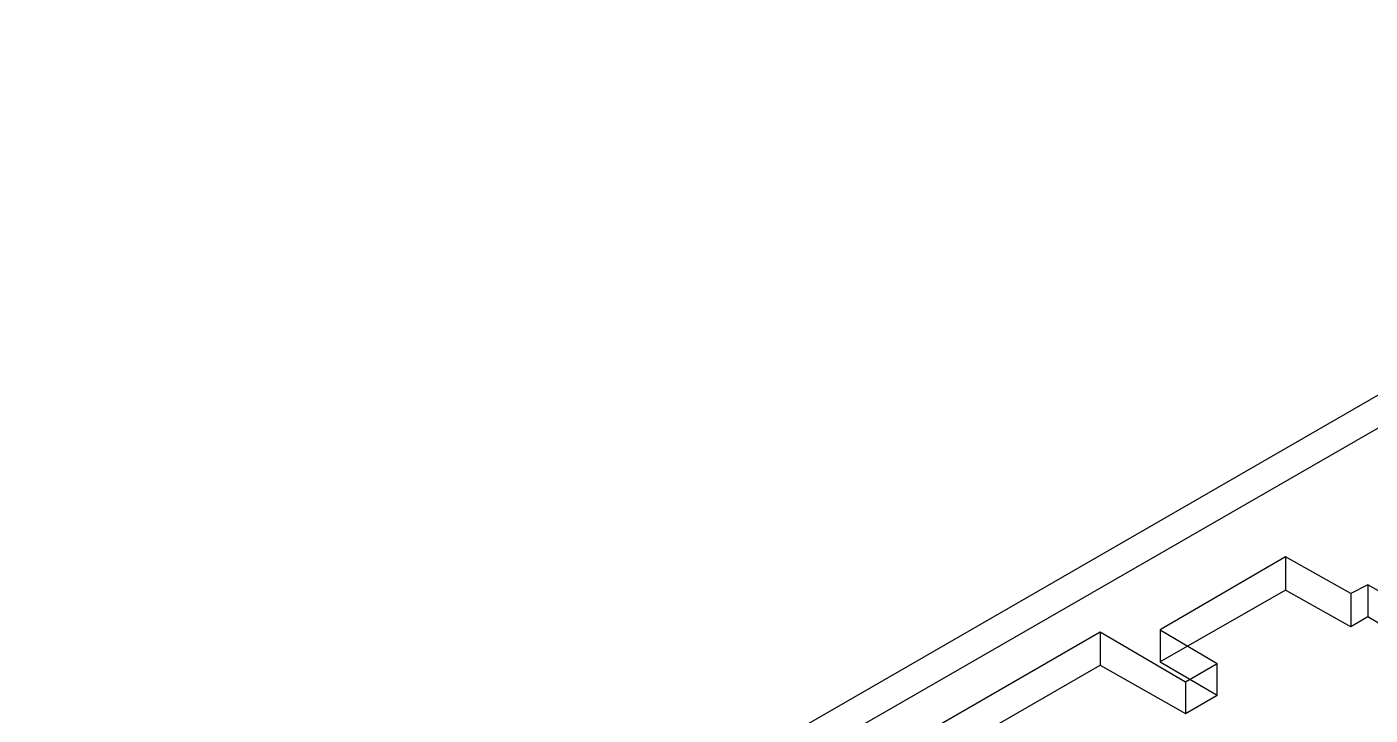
# Model space of a CAD drawing. Header units: millimetres. Extents: x 0 to 2112, y 8 to 1252.
# Drawn here: x 268.9 to 480.8, y 984.3 to 1093 of the extents above; entities that cross this region are included whole.
import ezdxf

# ---------------------------------------------------------------- set-up
doc = ezdxf.new("R2010")
doc.units = ezdxf.units.MM
doc.layers.get('0').update_dxf_attribs({"linetype": 'CONTINUOUS'})

msp = doc.modelspace()

# ---------------------------------------------------------------- linework, layer by layer
at = {"color": 9}
for p, q in [((235.458, 892.658), (589.996, 1097.06)), ((235.458, 892.658), (589.996, 1097.06)), ((235.458, 887.642), (589.996, 1091.8)), ((235.458, 887.642), (589.996, 1091.8)), ((467.501, 1009.34), (447.721, 997.768)), ((467.501, 1009.34), (447.721, 997.768)), ((477.806, 1003.55), (467.501, 1009.34)), ((467.501, 1009.34), (467.501, 1004.08)), ((477.806, 1003.55), (467.501, 1009.34)), ((467.501, 1009.34), (467.501, 1004.08)), ((480.452, 1004.88), (477.806, 1003.55)), ((480.452, 1004.88), (477.806, 1003.55)), ((488.879, 1000.14), (480.452, 1004.88)), ((480.452, 1004.88), (480.452, 999.86)), ((488.879, 1000.14), (480.452, 1004.88)), ((480.452, 1004.88), (480.452, 999.86)), ((467.501, 1004.08), (447.721, 992.756)), ((467.501, 1004.08), (447.721, 992.756)), ((477.806, 998.291), (467.501, 1004.08)), ((477.806, 998.291), (467.501, 1004.08)), ((477.806, 1003.55), (477.806, 998.291)), ((477.806, 1003.55), (477.806, 998.291)), ((480.452, 999.86), (477.806, 998.291)), ((480.452, 999.86), (477.806, 998.291)), ((488.879, 994.847), (480.452, 999.86)), ((488.879, 994.847), (480.452, 999.86)), ((396.226, 973.247), (438.214, 997.493)), ((396.226, 973.247), (438.214, 997.493)), ((438.214, 997.493), (451.686, 989.587)), ((438.214, 997.493), (438.214, 992.23)), ((438.214, 997.493), (451.686, 989.587)), ((438.214, 997.493), (438.214, 992.23)), ((447.721, 997.768), (456.703, 992.477)), ((447.721, 997.768), (447.721, 992.756)), ((447.721, 997.768), (456.703, 992.477)), ((447.721, 997.768), (447.721, 992.756)), ((396.226, 967.983), (438.214, 992.23)), ((396.226, 967.983), (438.214, 992.23)), ((438.214, 992.23), (451.686, 984.599)), ((438.214, 992.23), (451.686, 984.599)), ((447.721, 992.756), (456.703, 987.492)), ((447.721, 992.756), (456.703, 987.492)), ((451.686, 989.587), (456.703, 992.477)), ((451.686, 989.587), (456.703, 992.477)), ((456.703, 987.492), (456.703, 992.477)), ((456.703, 987.492), (456.703, 992.477)), ((451.686, 989.587), (451.686, 984.599)), ((451.686, 989.587), (451.686, 984.599)), ((451.686, 984.599), (456.703, 987.492)), ((451.686, 984.599), (456.703, 987.492))]:
    msp.add_line(p, q, dxfattribs=at)

doc.saveas('drawing.dxf')
